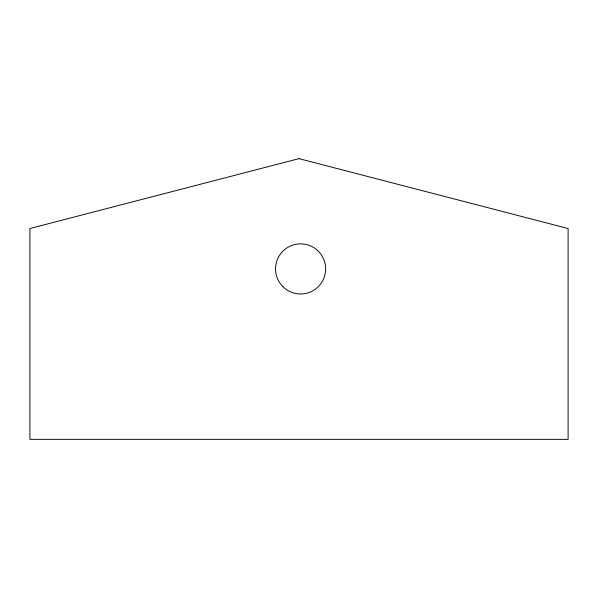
<?xml version="1.0" encoding="UTF-8"?>
<svg xmlns="http://www.w3.org/2000/svg" width="598" height="598" viewBox="0 0 598 598"><rect width="100%" height="100%" fill="white"/><g stroke="black" fill="none" stroke-linecap="round" stroke-linejoin="round"><path stroke-width="0.9" d="M299 158.642L29.9 228.526L29.9 439.358L568.1 439.358L568.1 228.526L299 158.642M282.869 286.644A25.064 25.064 0 0 0 324.804 275.409A25.064 25.064 0 0 0 294.111 244.709A25.064 25.064 0 0 0 282.869 286.644"/></g></svg>
